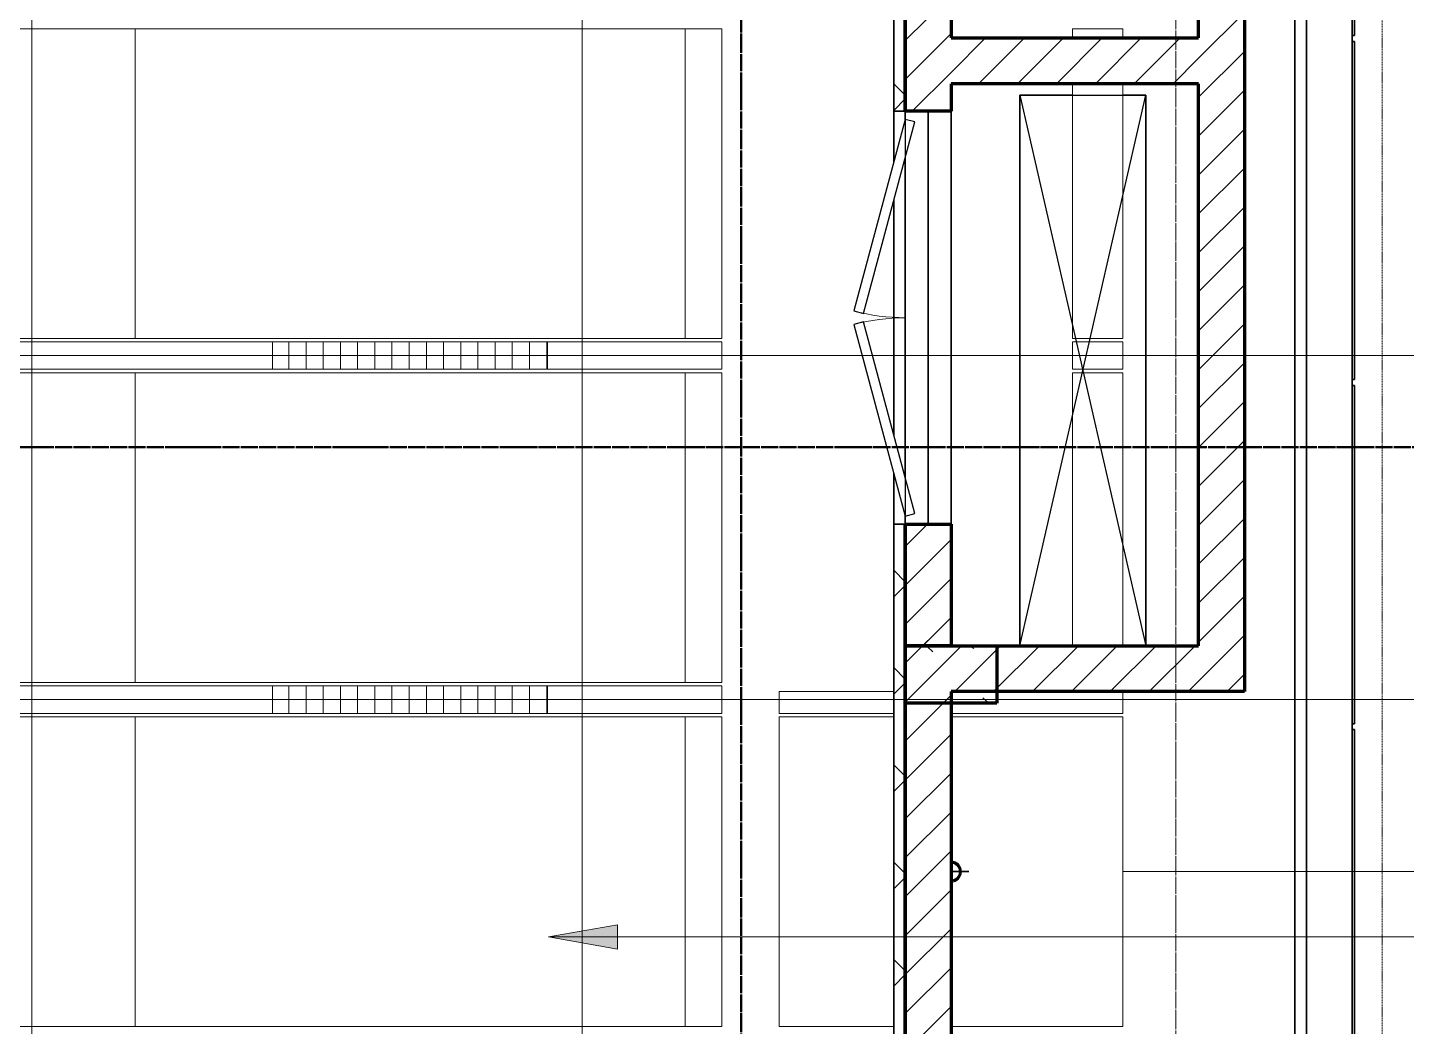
# Model space of a CAD drawing. Header units: millimetres. Extents: x -672391 to -598136, y -134 to 46410.
# Drawn here: x -629626 to -623611, y 29889 to 34244 of the extents above; entities that cross this region are included whole.
import ezdxf

# ---------------------------------------------------------------- set-up
doc = ezdxf.new("R2010")
doc.units = ezdxf.units.MM
for name, pattern in [('DPA_Grid _ Level 100', [10, 5.5, -1.6, 1.3, -1.6]), ('DPA_Hidden 100', [7.2, 4.7, -2.5]), ('DPA_Hidden 50', [3, 2, -1])]:
    doc.linetypes.add(name, pattern=pattern)
for name, color, linetype, lineweight in [('_ _ A-DETL-OPENING', 1, 'Continuous', 25), ('A-COLS', 5, 'Continuous', 70), ('A-COLS-E', 1, 'Continuous', 35), ('A-DETL', 1, 'Continuous', 70), ('A-DETL-GENF', 2, 'Continuous', 25), ('A-DOOR-E', 2, 'Continuous', 25), ('A-DOOR-OPNG', 2, 'Continuous', 9), ('A-FLOR-E', 2, 'Continuous', 35), ('A-GLAZ-CURT', 2, 'Continuous', 9), ('A-WALL', 5, 'Continuous', 35), ('A-WALL-FNSH', 2, 'Continuous', 35), ('A-WALL-PATT', 1, 'Continuous', 35), ('E-LITE-EQPM', 2, 'Continuous', 35), ('G-ANNO-SECL', 3, 'Continuous', 9), ('G-ANNO-TEXT', 3, 'Continuous', 9), ('S-GRID', 251, 'Continuous', 9), ('WALL-E', 2, 'Continuous', 35)]:
    doc.layers.add(name, color=color, linetype=linetype, lineweight=lineweight)
pattern_1 = [(45, (0, 0), (-84.852814, 84.852814), [])]

# ---------------------------------------------------------------- blocks, each defined once
blk = doc.blocks.new('DPA_AC-DB-SW - A22_1800x1350 mm-11431926-4212-01 ENLARGED ENTRANCE 2 GROUND LEVEL - REFLECTED CEILING PLAN')
at = {"layer": 'A-DOOR-E'}
for p, q in [((-29.5, 323.9), (-865, 100)), ((-18.4, 282.4), (-29.5, 323.9)), ((29.5, 323.9), (18.4, 282.4)), ((865, 100), (29.5, 323.9)), ((-853.9, 58.5), (-18.4, 282.4)), ((18.4, 282.4), (853.9, 58.5)), ((-900, 100), (-865, 100)), ((900, 100), (-900, 100)), ((-900, 0), (-900, 100)), ((-900, 0), (-900, 100)), ((-865, 100), (-853.9, 58.5)), ((698.9, 100), (-698.9, 100)), ((-698.9, 100), (698.9, 100)), ((698.9, 100), (-698.9, 100)), ((853.9, 58.5), (865, 100)), ((865, 100), (900, 100)), ((900, 0), (900, 100)), ((900, 100), (900, 0)), ((-900, 0), (900, 0)), ((900, 0), (-900, 0)), ((-850, 0), (850, 0)), ((-850, 0), (850, 0))]:
    blk.add_line(p, q, dxfattribs=at)
at = {"layer": 'A-DOOR-OPNG'}
for centre, start, end in [((-865, 100), 0, 15.00391), ((865, 100), 164.99621, 180)]:
    blk.add_arc(centre, 865, start, end, dxfattribs=at)
blk = doc.blocks.new('System Panel - DPA-AR_Metal Ceiling Rectangular Panel-12707630-4212-01 ENLARGED ENTRANCE 2 GROUND LEVEL - REFLECTED CEILING PLAN')
at = {"layer": 'A-GLAZ-CURT'}
for p, q in [((-626757.4, 19389.1), (-626757.4, 20739.1)), ((-626757.4, 20739.1), (-626597.4, 20739.1)), ((-626597.4, 20739.1), (-626757.4, 20739.1)), ((-626757.4, 20739.1), (-626757.4, 19389.1)), ((-626597.4, 20739.1), (-626597.4, 19389.1)), ((-626597.4, 19389.1), (-626597.4, 20739.1)), ((-626597.4, 19389.1), (-626757.4, 19389.1)), ((-626757.4, 19389.1), (-626597.4, 19389.1))]:
    blk.add_line(p, q, dxfattribs=at)
blk = doc.blocks.new('System Panel - DPA-AR_Metal Ceiling Rectangular Panel-V55-4212-01 ENLARGED ENTRANCE 2 GROUND LEVEL - REFLECTED CEILING PLAN')
at = {"layer": 'A-GLAZ-CURT'}
for p, q in [((-631557.4, 20889.1), (-631557.4, 22239.1)), ((-631557.4, 22239.1), (-631160.4, 22239.1)), ((-631160.4, 22239.1), (-631557.4, 22239.1)), ((-631557.4, 22239.1), (-631557.4, 20889.1)), ((-631148.4, 22239.1), (-629157.4, 22239.1)), ((-629157.4, 22239.1), (-631148.4, 22239.1)), ((-629157.4, 22239.1), (-629157.4, 20889.1)), ((-629157.4, 20889.1), (-629157.4, 22239.1)), ((-631160.4, 20889.1), (-631557.4, 20889.1)), ((-631557.4, 20889.1), (-631160.4, 20889.1)), ((-629157.4, 20889.1), (-631148.4, 20889.1)), ((-631148.4, 20889.1), (-629157.4, 20889.1))]:
    blk.add_line(p, q, dxfattribs=at)
blk = doc.blocks.new('System Panel - DPA-AR_Metal Ceiling Rectangular Panel-V51-4212-01 ENLARGED ENTRANCE 2 GROUND LEVEL - REFLECTED CEILING PLAN')
at = {"layer": 'A-GLAZ-CURT'}
for p, q in [((-629157.4, 19389.1), (-629157.4, 20739.1)), ((-629157.4, 20739.1), (-626757.4, 20739.1)), ((-626757.4, 20739.1), (-629157.4, 20739.1)), ((-629157.4, 20739.1), (-629157.4, 19389.1)), ((-626757.4, 20739.1), (-626757.4, 19389.1)), ((-626757.4, 19389.1), (-626757.4, 20739.1)), ((-626757.4, 19389.1), (-629157.4, 19389.1)), ((-629157.4, 19389.1), (-626757.4, 19389.1))]:
    blk.add_line(p, q, dxfattribs=at)
blk = doc.blocks.new('DPA_CP_Metal Ceiling Panel - Vertical Panel Entrance-12683665-4212-01 ENLARGED ENTRANCE 2 GROUND LEVEL - REFLECTED CEILING PLAN')
at = {"layer": 'A-GLAZ-CURT'}
for p, q in [((-629757.4, 19374.1), (-629757.4, 19254.1)), ((-629757.4, 19374.1), (-628557.4, 19374.1)), ((-629757.4, 19374.1), (-628557.4, 19374.1)), ((-629757.4, 19254.1), (-629757.4, 19374.1)), ((-629757.4, 19374.1), (-629757.4, 19254.1)), ((-628557.4, 19374.1), (-629757.4, 19374.1)), ((-628557.4, 19374.1), (-628557.4, 19254.1)), ((-628557.4, 19374.1), (-628557.4, 19254.1)), ((-628557.4, 19254.1), (-628557.4, 19374.1)), ((-629757.4, 19254.1), (-628557.4, 19254.1)), ((-628557.4, 19254.1), (-629757.4, 19254.1)), ((-629757.4, 19254.1), (-628557.4, 19254.1))]:
    blk.add_line(p, q, dxfattribs=at)
blk = doc.blocks.new('DPA_CP_Metal Ceiling Luminaire - Linear Luminaire Entrance-V52-4212-01 ENLARGED ENTRANCE 2 GROUND LEVEL - REFLECTED CEILING PLAN')
at = {"layer": 'A-GLAZ-CURT'}
h = blk.add_hatch(dxfattribs=at)
h.set_pattern_fill('FP_6', color=256, style=0, pattern_type=2)
h.set_pattern_definition([(270, (-627736.53, 17847.804), (-75, -5e-15), [])])
h.paths.add_polyline_path([(-628557.4, 19254.1), (-627357.4, 19254.1), (-627357.4, 19374.1), (-628557.4, 19374.1)])
for p, q in [((-628557.4, 19374.1), (-627357.4, 19374.1)), ((-628557.4, 19254.1), (-628557.4, 19374.1)), ((-628557.4, 19374.1), (-628557.4, 19254.1)), ((-627357.4, 19374.1), (-628557.4, 19374.1)), ((-627357.4, 19374.1), (-627357.4, 19254.1)), ((-627357.4, 19254.1), (-627357.4, 19374.1)), ((-627357.4, 19254.1), (-628557.4, 19254.1)), ((-628557.4, 19254.1), (-627357.4, 19254.1))]:
    blk.add_line(p, q, dxfattribs=at)
blk = doc.blocks.new('DPA_CP_Metal Ceiling Panel - Vertical Panel Entrance-12707632-4212-01 ENLARGED ENTRANCE 2 GROUND LEVEL - REFLECTED CEILING PLAN')
at = {"layer": 'A-GLAZ-CURT'}
for p, q in [((-627357.4, 19374.1), (-627357.4, 19254.1)), ((-627357.4, 19374.1), (-626597.4, 19374.1)), ((-627357.4, 19374.1), (-626597.4, 19374.1)), ((-627357.4, 19254.1), (-627357.4, 19374.1)), ((-627357.4, 19374.1), (-627357.4, 19254.1)), ((-626597.4, 19374.1), (-627357.4, 19374.1)), ((-626597.4, 19374.1), (-626597.4, 19254.1)), ((-626597.4, 19374.1), (-626597.4, 19254.1)), ((-626597.4, 19254.1), (-626597.4, 19374.1)), ((-627357.4, 19254.1), (-626597.4, 19254.1)), ((-626597.4, 19254.1), (-627357.4, 19254.1)), ((-627357.4, 19254.1), (-626597.4, 19254.1))]:
    blk.add_line(p, q, dxfattribs=at)
blk = doc.blocks.new('System Panel - DPA-AR_Metal Ceiling Rectangular Panel-V56-4212-01 ENLARGED ENTRANCE 2 GROUND LEVEL - REFLECTED CEILING PLAN')
at = {"layer": 'A-GLAZ-CURT'}
for p, q in [((-631557.4, 31389.1), (-631557.4, 32739.1)), ((-631557.4, 32739.1), (-631297.4, 32739.1)), ((-631297.4, 32739.1), (-631557.4, 32739.1)), ((-631557.4, 32739.1), (-631557.4, 31389.1)), ((-631217.4, 32739.1), (-629157.4, 32739.1)), ((-629157.4, 32739.1), (-631217.4, 32739.1)), ((-629157.4, 32739.1), (-629157.4, 31389.1)), ((-629157.4, 31389.1), (-629157.4, 32739.1)), ((-631160.4, 31389.1), (-631557.4, 31389.1)), ((-631557.4, 31389.1), (-631160.4, 31389.1)), ((-629157.4, 31389.1), (-631148.4, 31389.1)), ((-631148.4, 31389.1), (-629157.4, 31389.1))]:
    blk.add_line(p, q, dxfattribs=at)
blk = doc.blocks.new('System Panel - DPA-AR_Metal Ceiling Rectangular Panel-V58-4212-01 ENLARGED ENTRANCE 2 GROUND LEVEL - REFLECTED CEILING PLAN')
at = {"layer": 'A-GLAZ-CURT'}
for p, q in [((-631557.4, 32889.1), (-631557.4, 34239.1)), ((-631557.4, 34239.1), (-631297.4, 34239.1)), ((-631297.4, 34239.1), (-631557.4, 34239.1)), ((-631557.4, 34239.1), (-631557.4, 32889.1)), ((-631217.4, 34239.1), (-629157.4, 34239.1)), ((-629157.4, 34239.1), (-631217.4, 34239.1)), ((-629157.4, 34239.1), (-629157.4, 32889.1)), ((-629157.4, 32889.1), (-629157.4, 34239.1)), ((-631297.4, 32889.1), (-631557.4, 32889.1)), ((-631557.4, 32889.1), (-631297.4, 32889.1)), ((-629157.4, 32889.1), (-631217.4, 32889.1)), ((-631217.4, 32889.1), (-629157.4, 32889.1))]:
    blk.add_line(p, q, dxfattribs=at)
blk = doc.blocks.new('System Panel - DPA-AR_Metal Ceiling Rectangular Panel-V60-4212-01 ENLARGED ENTRANCE 2 GROUND LEVEL - REFLECTED CEILING PLAN')
at = {"layer": 'A-GLAZ-CURT'}
for p, q in [((-624847.4, 34239.1), (-625067.4, 34239.1)), ((-625067.4, 34239.1), (-625067.4, 34199)), ((-625067.4, 34199), (-625067.4, 34239.1)), ((-625067.4, 34239.1), (-624847.4, 34239.1)), ((-624847.4, 34199), (-624847.4, 34239.1)), ((-624847.4, 34239.1), (-624847.4, 34199)), ((-625067.4, 33999), (-625067.4, 32889.1)), ((-625067.4, 32889.1), (-625067.4, 33999)), ((-624847.4, 32889.1), (-624847.4, 33999)), ((-624847.4, 33999), (-624847.4, 32889.1)), ((-625067.4, 32889.1), (-624847.4, 32889.1)), ((-624847.4, 32889.1), (-625067.4, 32889.1))]:
    blk.add_line(p, q, dxfattribs=at)
blk = doc.blocks.new('System Panel - DPA-AR_Metal Ceiling Rectangular Panel-V61-4212-01 ENLARGED ENTRANCE 2 GROUND LEVEL - REFLECTED CEILING PLAN')
at = {"layer": 'A-GLAZ-CURT'}
for p, q in [((-624847.4, 32739.1), (-625067.4, 32739.1)), ((-625067.4, 32739.1), (-625067.4, 31549)), ((-625067.4, 31549), (-625067.4, 32739.1)), ((-625067.4, 32739.1), (-624847.4, 32739.1)), ((-624847.4, 31549), (-624847.4, 32739.1)), ((-624847.4, 32739.1), (-624847.4, 31549))]:
    blk.add_line(p, q, dxfattribs=at)
blk = doc.blocks.new('DPA_CP_Metal Ceiling Panel - Vertical Panel Entrance-12710700-4212-01 ENLARGED ENTRANCE 2 GROUND LEVEL - REFLECTED CEILING PLAN')
at = {"layer": 'A-GLAZ-CURT'}
for p, q in [((-625067.4, 35754.1), (-625067.4, 35874.1)), ((-625067.4, 35874.1), (-624847.4, 35874.1)), ((-624847.4, 35874.1), (-625067.4, 35874.1)), ((-625067.4, 35874.1), (-625067.4, 35754.1)), ((-625067.4, 35754.1), (-625067.4, 35874.1)), ((-625067.4, 35874.1), (-624847.4, 35874.1)), ((-624847.4, 35754.1), (-624847.4, 35874.1)), ((-624847.4, 35754.1), (-624847.4, 35874.1)), ((-624847.4, 35874.1), (-624847.4, 35754.1)), ((-625067.4, 35754.1), (-624847.4, 35754.1)), ((-625067.4, 35754.1), (-624847.4, 35754.1)), ((-624847.4, 35754.1), (-625067.4, 35754.1))]:
    blk.add_line(p, q, dxfattribs=at)
blk = doc.blocks.new('System Panel - DPA-AR_Metal Ceiling Rectangular Panel-12710824-4212-01 ENLARGED ENTRANCE 2 GROUND LEVEL - REFLECTED CEILING PLAN')
at = {"layer": 'A-GLAZ-CURT'}
for p, q in [((-625847.4, 31239.1), (-626347.4, 31239.1)), ((-626347.4, 31239.1), (-626347.4, 29889.1)), ((-626347.4, 29889.1), (-626347.4, 31239.1)), ((-626347.4, 31239.1), (-625847.4, 31239.1)), ((-624847.4, 31239.1), (-625597.4, 31239.1)), ((-625597.4, 31239.1), (-624847.4, 31239.1)), ((-624847.4, 29889.1), (-624847.4, 31239.1)), ((-624847.4, 31239.1), (-624847.4, 29889.1)), ((-626347.4, 29889.1), (-625847.4, 29889.1)), ((-625847.4, 29889.1), (-626347.4, 29889.1)), ((-625597.4, 29889.1), (-624847.4, 29889.1)), ((-624847.4, 29889.1), (-625597.4, 29889.1))]:
    blk.add_line(p, q, dxfattribs=at)
blk = doc.blocks.new('System Panel - DPA-AR_Metal Ceiling Rectangular Panel-12710890-4212-01 ENLARGED ENTRANCE 2 GROUND LEVEL - REFLECTED CEILING PLAN')
at = {"layer": 'A-GLAZ-CURT'}
for p, q in [((-625847.4, 31349), (-626347.4, 31349)), ((-626347.4, 31349), (-626347.4, 31254.1)), ((-626347.4, 31254.1), (-626347.4, 31349)), ((-626347.4, 31349), (-625847.4, 31349)), ((-625067.4, 31349), (-625397.4, 31349)), ((-625397.4, 31349), (-625067.4, 31349)), ((-624847.4, 31254.1), (-624847.4, 31349)), ((-624847.4, 31349), (-624847.4, 31254.1)), ((-626347.4, 31254.1), (-625847.4, 31254.1)), ((-625847.4, 31254.1), (-626347.4, 31254.1)), ((-625597.4, 31254.1), (-624847.4, 31254.1)), ((-624847.4, 31254.1), (-625597.4, 31254.1))]:
    blk.add_line(p, q, dxfattribs=at)
blk = doc.blocks.new('D1 - D1-12676964-4212-01 ENLARGED ENTRANCE 2 GROUND LEVEL - REFLECTED CEILING PLAN')
at = {"layer": 'A-DETL-GENF'}
for radius in [45, 40]:
    blk.add_arc((0, 0), radius, 180, 360, dxfattribs=at)
at = {"layer": 'E-LITE-EQPM'}
for p, q in [((-77.5, 0), (77.5, 0)), ((0, 0), (0, -77.5))]:
    blk.add_line(p, q, dxfattribs=at)
blk.add_arc((0, 0), 38, 180, 360, dxfattribs=at)

msp = doc.modelspace()

# ---------------------------------------------------------------- hatches: boundary and pattern name
at = {"layer": 'A-COLS-E', "lineweight": 9}
h = msp.add_hatch(dxfattribs=at)
h.set_pattern_fill('FP_3', color=256, style=0, pattern_type=2)
h.set_pattern_definition([(50, (0, 0), (728.7365, -63.7558), [76.2, -838.2]), (355, (0, 0), (-140.9716, 764.2276), [60.96, -670.56]), (100.451, (60.7, -5.3), (587.77, 700.46675), [64.76, -712.36]), (46.184, (0, 203.2), (1084.3162, -168.171), [114.3, -1257.3]), (96.636, (90.4, 189.2), (949.61, 989.7098), [97.14, -1068.54]), (351.184, (0, 203.2), (949.6206, 989.7012), [91.44, -1005.84]), (21, (101.6, 152.4), (606.45787, -409.06057), [76.2, -838.2]), (326, (101.6, 152.4), (247.2083, 736.7529), [60.96, -670.56]), (71.451, (152.14, 118.3), (853.66825, 327.6855), [64.76, -712.36]), (37.5, (0, 0), (12.35469, 338.22012), [33.528, -628.904, 33.528, -647.192, -673.1]), (37.5, (0, 0), (12.35469, 338.22012), [-1343.152, 33.528, -639.572]), (7.5, (0, 0), (267.27887, 400.72213), [33.528, -354.584, 33.528, -613.664, -256.54]), (7.5, (0, 0), (267.27887, 400.72213), [-1035.304, 33.528, -223.012]), (327.5, (-226.57, 0), (542.36333, -22.91534), [33.528, -220.472, 33.528, -758.952, -1051.56]), (327.5, (-226.57, 0), (542.36333, -22.91534), [-1046.48, 33.528, -1018.032]), (317.5, (-328.17, 0), (592.51696, 101.7071), [33.528, -296.672, 33.528, -492.76, -746.76]), (317.5, (-328.17, 0), (592.51696, 101.7071), [-856.488, 33.528, -713.232])])
h.paths.add_polyline_path([(-625397.4, 31299), (-625397.4, 31549), (-625797.4, 31549), (-625797.4, 31299)])
at = {"layer": 'A-WALL-PATT', "lineweight": 9}
h = msp.add_hatch(dxfattribs=at)
h.set_pattern_fill('FP_2', color=256, style=0, pattern_type=2)
h.set_pattern_definition(pattern_1)
h.paths.add_polyline_path([(-624317.4, 31349), (-624317.4, 36984), (-624517.4, 36984), (-624517.4, 31349)])
h = msp.add_hatch(dxfattribs=at)
h.set_pattern_fill('FP_2', color=256, style=0, pattern_type=2)
h.set_pattern_definition(pattern_1)
h.paths.add_polyline_path([(-625597.4, 31549), (-625597.4, 32079), (-625797.4, 32079), (-625797.4, 31549), (-625697.4, 31549)])
h.paths.add_polyline_path([(-625797.4, 33879), (-625597.4, 33879), (-625597.4, 34479), (-625797.4, 34479)])
h.paths.add_polyline_path([(-625797.4, 36279), (-625597.4, 36279), (-625597.4, 36709), (-625797.4, 36709), (-625797.4, 36369)])
h = msp.add_hatch(dxfattribs=at)
h.set_pattern_fill('FP_1', color=256, style=0, pattern_type=2)
h.set_pattern_definition([(45, (0, 0), (-212.13203, 212.13203), []), (135, (0, 0), (-212.13203, -212.13203), [])])
h.paths.add_polyline_path([(-625797.4, 17889), (-625797.4, 32079), (-625847.4, 32079), (-625847.4, 17889)])
h.paths.add_polyline_path([(-625847.4, 33879), (-625797.4, 33879), (-625797.4, 34479), (-625847.4, 34479)])
h.paths.add_polyline_path([(-625797.4, 36279), (-625797.4, 36369), (-625847.4, 36369), (-625847.4, 36279)])
h = msp.add_hatch(dxfattribs=at)
h.set_pattern_fill('FP_2', color=256, style=0, pattern_type=2)
h.set_pattern_definition(pattern_1)
h.paths.add_polyline_path([(-624517.4, 33999), (-624517.4, 34199), (-625597.4, 34199), (-625597.4, 33999)])
h = msp.add_hatch(dxfattribs=at)
h.set_pattern_fill('FP_2', color=256, style=0, pattern_type=2)
h.set_pattern_definition(pattern_1)
h.paths.add_polyline_path([(-625797.4, 29079), (-625597.4, 29079), (-625597.4, 32079), (-625797.4, 32079), (-625797.4, 29088.2)])
h = msp.add_hatch(dxfattribs=at)
h.set_pattern_fill('FP_2', color=256, style=0, pattern_type=2)
h.set_pattern_definition(pattern_1)
h.paths.add_polyline_path([(-625597.4, 31349), (-624517.4, 31349), (-624517.4, 31549), (-625597.4, 31549)])
at = {"layer": 'G-ANNO-TEXT'}
msp.add_hatch(color=7, dxfattribs=at).paths.add_polyline_path([(-627353.3, 30279.5), (-627053.3, 30226.6), (-627053.3, 30332.4)])

# ---------------------------------------------------------------- linework, layer by layer
at = {"layer": '_ _ A-DETL-OPENING'}
for p, q in [((-625297.4, 31549), (-625297.4, 33949)), ((-625297.4, 33949), (-624747.4, 33949)), ((-625297.4, 31549), (-624747.4, 33949)), ((-625297.4, 33949), (-624747.4, 31549)), ((-624747.4, 33949), (-624747.4, 31549)), ((-624747.4, 31549), (-625297.4, 31549))]:
    msp.add_line(p, q, dxfattribs=at)
at = {"layer": 'A-COLS'}
for p, q in [((-625797.4, 31549), (-625397.4, 31549)), ((-625797.4, 31299), (-625797.4, 31549)), ((-625397.4, 31549), (-625397.4, 31299)), ((-625397.4, 31299), (-625797.4, 31299))]:
    msp.add_line(p, q, dxfattribs=at)
at = {"layer": 'A-DETL', "linetype": 'DPA_Hidden 100', "lineweight": 9}
msp.add_line((-623717.4, 8773.7), (-623717.4, 37259), dxfattribs=at)
at = {"layer": 'A-DETL', "color": 8, "linetype": 'DPA_Hidden 50', "lineweight": 9}
for p, q in [((-627207.4, 36154.1), (-627207.4, 14554.1)), ((-629607.4, 35954.1), (-629607.4, 14554.1)), ((-636011.5, 32814.1), (-621611.5, 32814.1)), ((-636011.5, 31314.1), (-621611.5, 31314.1)), ((-624847.4, 30564), (-622745.4, 30564))]:
    msp.add_line(p, q, dxfattribs=at)
at = {"layer": 'A-FLOR-E'}
for p, q in [((-624097.4, 37039), (-624097.4, 28229)), ((-624097.4, 28229), (-624097.4, 37039)), ((-625067.4, 33949), (-625297.4, 33949)), ((-625297.4, 33949), (-625297.4, 31549)), ((-625297.4, 33949), (-625067.4, 33949)), ((-625297.4, 31549), (-625297.4, 33949)), ((-624747.4, 33949), (-624847.4, 33949)), ((-624847.4, 33949), (-624747.4, 33949)), ((-624747.4, 31549), (-624747.4, 33949)), ((-624747.4, 33949), (-624747.4, 31549)), ((-625297.4, 31549), (-625067.4, 31549)), ((-625067.4, 31549), (-625297.4, 31549)), ((-624847.4, 31549), (-624747.4, 31549)), ((-624747.4, 31549), (-624847.4, 31549))]:
    msp.add_line(p, q, dxfattribs=at)
at = {"layer": 'A-WALL', "color": 250, "lineweight": 70}
for p, q in [((-624317.4, 36984), (-624317.4, 31349)), ((-624517.4, 34199), (-624517.4, 36759)), ((-625797.4, 34479), (-625797.4, 33879)), ((-625797.4, 33879), (-625797.4, 34479)), ((-625597.4, 34479), (-625597.4, 34199)), ((-625597.4, 34199), (-624517.4, 34199)), ((-624517.4, 33999), (-625597.4, 33999)), ((-625597.4, 33999), (-625597.4, 33879)), ((-624517.4, 31549), (-624517.4, 33999)), ((-625697.4, 33879), (-625797.4, 33879)), ((-625597.4, 33879), (-625697.4, 33879)), ((-625797.4, 32079), (-625797.4, 31549)), ((-625797.4, 32079), (-625597.4, 32079)), ((-625797.4, 29079), (-625797.4, 32079)), ((-625797.4, 32079), (-625697.4, 32079)), ((-625797.4, 31549), (-625797.4, 32079)), ((-625697.4, 32079), (-625597.4, 32079)), ((-625597.4, 32079), (-625597.4, 31549)), ((-625597.4, 32079), (-625597.4, 31549)), ((-625797.4, 31549), (-625797.4, 29079)), ((-625697.4, 31549), (-625797.4, 31549)), ((-625597.4, 31549), (-625697.4, 31549)), ((-625597.4, 31549), (-624517.4, 31549)), ((-624517.4, 31349), (-625597.4, 31349)), ((-625597.4, 31349), (-625597.4, 29079)), ((-624317.4, 31349), (-624517.4, 31349))]:
    msp.add_line(p, q, dxfattribs=at)
at = {"layer": 'A-WALL-FNSH', "color": 7}
for p, q in [((-625847.4, 33879), (-625847.4, 34479)), ((-625797.4, 33879), (-625847.4, 33879)), ((-625847.4, 17889), (-625847.4, 32079)), ((-625847.4, 32079), (-625797.4, 32079))]:
    msp.add_line(p, q, dxfattribs=at)
at = {"layer": 'G-ANNO-SECL', "linetype": 'DPA_Grid _ Level 100', "lineweight": 50}
for p, q in [((-626512.4, 44598.9), (-626512.4, 12761.8)), ((-640226.5, 32414.8), (-618872, 32414.8))]:
    msp.add_line(p, q, dxfattribs=at)
at = {"layer": 'G-ANNO-TEXT', "color": 50}
for p, q in [((-627053.3, 30332.4), (-627353.3, 30279.5)), ((-627053.3, 30226.6), (-627053.3, 30332.4)), ((-627353.3, 30279.5), (-627053.3, 30226.6)), ((-627353.3, 30279.5), (-617473.3, 30279.5))]:
    msp.add_line(p, q, dxfattribs=at)
at = {"layer": 'S-GRID', "linetype": 'DPA_Grid _ Level 100'}
msp.add_line((-624617.4, 8816.5), (-624617.4, 42872.7), dxfattribs=at)
at = {"layer": 'WALL-E'}
for p, q in [((-624047.4, 29709), (-624047.4, 37014)), ((-624047.4, 37014), (-624047.4, 29709)), ((-623847.4, 29709), (-623847.4, 37014)), ((-623847.4, 37014), (-623847.4, 29709)), ((-624097.4, 28229), (-624097.4, 36864)), ((-624097.4, 36864), (-624097.4, 28229)), ((-623847.4, 35684), (-623847.4, 34209)), ((-623837.4, 34209), (-623837.4, 35684)), ((-623847.4, 34209), (-623837.4, 34209)), ((-623847.4, 34184), (-623847.4, 32709)), ((-623837.4, 34184), (-623847.4, 34184)), ((-623837.4, 32709), (-623837.4, 34184)), ((-625797.4, 33949), (-625797.4, 33844)), ((-625597.4, 31549), (-625597.4, 33949)), ((-625297.4, 33949), (-625297.4, 31549)), ((-625297.4, 31549), (-625297.4, 33949)), ((-625297.4, 33949), (-625297.4, 31549)), ((-625297.4, 31549), (-625297.4, 33949)), ((-625847.4, 33879), (-625847.4, 33657.5)), ((-625797.4, 33879), (-625847.4, 33879)), ((-625797.4, 33879), (-625597.4, 33879)), ((-625597.4, 32079), (-625597.4, 33879)), ((-625797.4, 33677.9), (-625797.4, 32280.1)), ((-625847.4, 33491.4), (-625847.4, 32466.7)), ((-623847.4, 32709), (-623837.4, 32709)), ((-623847.4, 32684), (-623847.4, 31209)), ((-623837.4, 32684), (-623847.4, 32684)), ((-623837.4, 31209), (-623837.4, 32684)), ((-625847.4, 32300.6), (-625847.4, 32079)), ((-625797.4, 32079), (-625847.4, 32079)), ((-625797.4, 32114), (-625797.4, 31549)), ((-625797.4, 32079), (-625597.4, 32079)), ((-625797.4, 32079), (-625797.4, 31549)), ((-625797.4, 32079), (-625597.4, 32079)), ((-625597.4, 31549), (-625597.4, 32079)), ((-625297.4, 31549), (-625067.4, 31549)), ((-625067.4, 31549), (-625297.4, 31549)), ((-625297.4, 31549), (-625067.4, 31549)), ((-625067.4, 31549), (-625297.4, 31549)), ((-624847.4, 31549), (-624747.4, 31549)), ((-624747.4, 31549), (-624847.4, 31549)), ((-624847.4, 31549), (-624747.4, 31549)), ((-624747.4, 31549), (-624847.4, 31549)), ((-623847.4, 31209), (-623837.4, 31209)), ((-623847.4, 31184), (-623847.4, 29709)), ((-623837.4, 31184), (-623847.4, 31184)), ((-623837.4, 29709), (-623837.4, 31184))]:
    msp.add_line(p, q, dxfattribs=at)

# ---------------------------------------------------------------- block references
at = {"layer": 'A-DOOR-E', "rotation": 90}
msp.add_blockref('DPA_AC-DB-SW - A22_1800x1350 mm-11431926-4212-01 ENLARGED ENTRANCE 2 GROUND LEVEL - REFLECTED CEILING PLAN', (-625697.4, 32979), dxfattribs=at)
at = {"layer": 'A-GLAZ-CURT'}
for name, p in [('System Panel - DPA-AR_Metal Ceiling Rectangular Panel-V58-4212-01 ENLARGED ENTRANCE 2 GROUND LEVEL - REFLECTED CEILING PLAN', (0, 0)), ('System Panel - DPA-AR_Metal Ceiling Rectangular Panel-V51-4212-01 ENLARGED ENTRANCE 2 GROUND LEVEL - REFLECTED CEILING PLAN', (0, 13500)), ('System Panel - DPA-AR_Metal Ceiling Rectangular Panel-12707630-4212-01 ENLARGED ENTRANCE 2 GROUND LEVEL - REFLECTED CEILING PLAN', (0, 13500)), ('System Panel - DPA-AR_Metal Ceiling Rectangular Panel-V60-4212-01 ENLARGED ENTRANCE 2 GROUND LEVEL - REFLECTED CEILING PLAN', (0, 0)), ('DPA_CP_Metal Ceiling Panel - Vertical Panel Entrance-12683665-4212-01 ENLARGED ENTRANCE 2 GROUND LEVEL - REFLECTED CEILING PLAN', (0, 13500)), ('DPA_CP_Metal Ceiling Luminaire - Linear Luminaire Entrance-V52-4212-01 ENLARGED ENTRANCE 2 GROUND LEVEL - REFLECTED CEILING PLAN', (0, 13500)), ('DPA_CP_Metal Ceiling Panel - Vertical Panel Entrance-12707632-4212-01 ENLARGED ENTRANCE 2 GROUND LEVEL - REFLECTED CEILING PLAN', (0, 13500)), ('DPA_CP_Metal Ceiling Panel - Vertical Panel Entrance-12710700-4212-01 ENLARGED ENTRANCE 2 GROUND LEVEL - REFLECTED CEILING PLAN', (0, -3000)), ('System Panel - DPA-AR_Metal Ceiling Rectangular Panel-V56-4212-01 ENLARGED ENTRANCE 2 GROUND LEVEL - REFLECTED CEILING PLAN', (0, 0)), ('System Panel - DPA-AR_Metal Ceiling Rectangular Panel-V51-4212-01 ENLARGED ENTRANCE 2 GROUND LEVEL - REFLECTED CEILING PLAN', (0, 12000)), ('System Panel - DPA-AR_Metal Ceiling Rectangular Panel-12707630-4212-01 ENLARGED ENTRANCE 2 GROUND LEVEL - REFLECTED CEILING PLAN', (0, 12000)), ('System Panel - DPA-AR_Metal Ceiling Rectangular Panel-V61-4212-01 ENLARGED ENTRANCE 2 GROUND LEVEL - REFLECTED CEILING PLAN', (0, 0)), ('DPA_CP_Metal Ceiling Panel - Vertical Panel Entrance-12683665-4212-01 ENLARGED ENTRANCE 2 GROUND LEVEL - REFLECTED CEILING PLAN', (0, 12000)), ('DPA_CP_Metal Ceiling Luminaire - Linear Luminaire Entrance-V52-4212-01 ENLARGED ENTRANCE 2 GROUND LEVEL - REFLECTED CEILING PLAN', (0, 12000)), ('DPA_CP_Metal Ceiling Panel - Vertical Panel Entrance-12707632-4212-01 ENLARGED ENTRANCE 2 GROUND LEVEL - REFLECTED CEILING PLAN', (0, 12000)), ('System Panel - DPA-AR_Metal Ceiling Rectangular Panel-12710890-4212-01 ENLARGED ENTRANCE 2 GROUND LEVEL - REFLECTED CEILING PLAN', (0, 0)), ('System Panel - DPA-AR_Metal Ceiling Rectangular Panel-V55-4212-01 ENLARGED ENTRANCE 2 GROUND LEVEL - REFLECTED CEILING PLAN', (0, 9000)), ('System Panel - DPA-AR_Metal Ceiling Rectangular Panel-V51-4212-01 ENLARGED ENTRANCE 2 GROUND LEVEL - REFLECTED CEILING PLAN', (0, 10500)), ('System Panel - DPA-AR_Metal Ceiling Rectangular Panel-12707630-4212-01 ENLARGED ENTRANCE 2 GROUND LEVEL - REFLECTED CEILING PLAN', (0, 10500)), ('System Panel - DPA-AR_Metal Ceiling Rectangular Panel-12710824-4212-01 ENLARGED ENTRANCE 2 GROUND LEVEL - REFLECTED CEILING PLAN', (0, 0))]:
    msp.add_blockref(name, p, dxfattribs=at)
at = {"layer": 'E-LITE-EQPM', "rotation": 89.99999999999987}
msp.add_blockref('D1 - D1-12676964-4212-01 ENLARGED ENTRANCE 2 GROUND LEVEL - REFLECTED CEILING PLAN', (-625597.4, 30564), dxfattribs=at)

doc.saveas('drawing.dxf')
